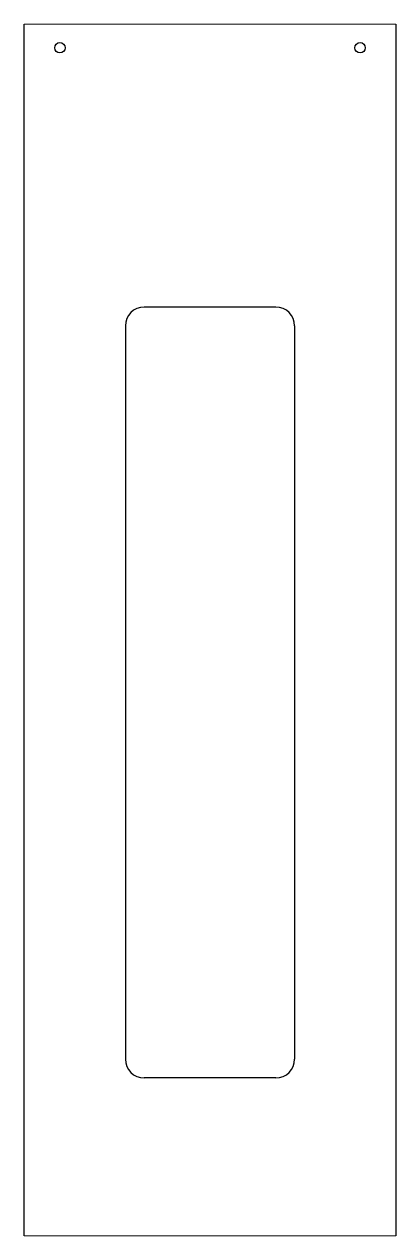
# Paper-space layout 'Layout1' of a CAD drawing. Header units: millimetres. Extents: x 99 to 158, y 0 to 195.
# The model-space entities are those that its viewports show. They can reach past a viewport. Long polylines and large blocks are cut down to what shows.
import ezdxf

# ---------------------------------------------------------------- set-up
doc = ezdxf.new("R2010")
doc.units = ezdxf.units.MM
doc.header["$LTSCALE"] = 10
doc.layers.add('BOLTS', color=6, linetype='Continuous')
doc.layers.add('MEMBERS', color=5, linetype='Continuous')

msp = doc.modelspace()

# ---------------------------------------------------------------- linework, layer by layer
at = {"layer": 'BOLTS', "color": 2, "linetype": 'Continuous'}
for centre in [(38, 619.5), (357, 619.5)]:
    msp.add_circle(centre, 5.5, dxfattribs=at)
at = {"layer": 'MEMBERS', "color": 3, "linetype": 'Continuous'}
for p, q in [((0, 644.5), (395, 644.5)), ((0, -644.5), (0, 644.5)), ((395, 644.5), (395, -644.5)), ((267.5, 343.5), (127.5, 343.5)), ((107.5, 323.5), (107.5, -456.5)), ((287.5, 323.5), (287.5, -456.5)), ((267.5, -476.5), (127.5, -476.5)), ((395, -644.5), (0, -644.5))]:
    msp.add_line(p, q, dxfattribs=at)
for centre, start, end in [((127.5, 323.5), 90, 180), ((267.5, 323.5), 0, 90), ((127.5, -456.5), 180, 270), ((267.5, -456.5), 270, 0)]:
    msp.add_arc(centre, 20, start, end, dxfattribs=at)

psp = doc.layouts.get("Layout1")

# ---------------------------------------------------------------- viewports
at = {"layer": '0'}
psp.add_viewport(center=(128.5, 97.5), size=(59.76, 195), view_center_point=(197.5, 0), view_height=1288.916, dxfattribs=at)

doc.saveas('drawing.dxf')
